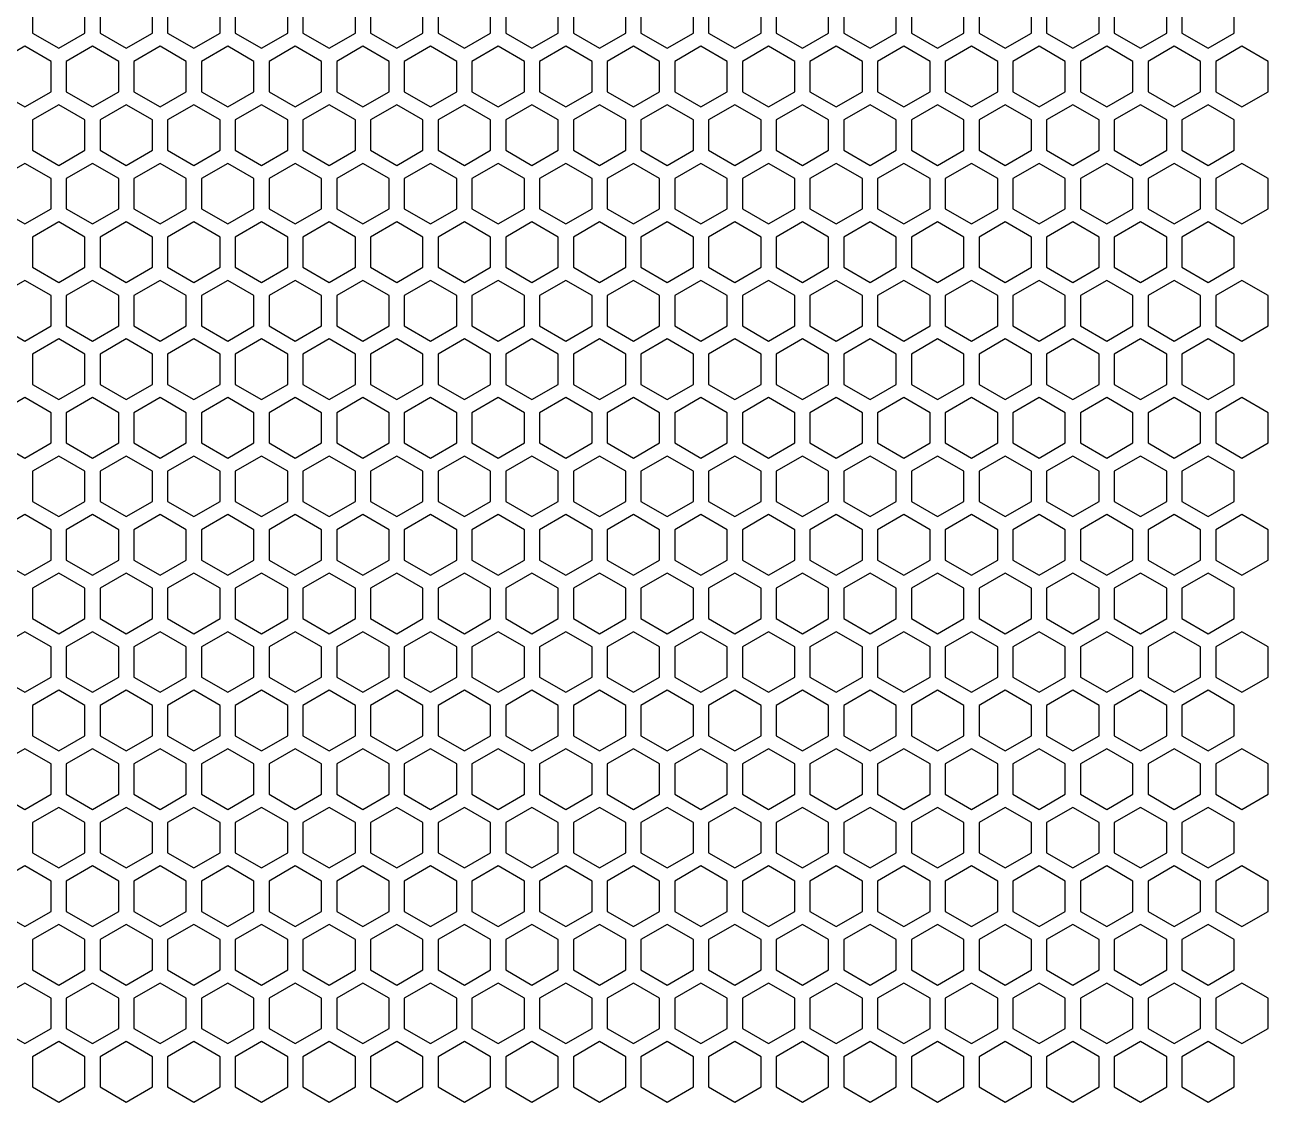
# Model space of a CAD drawing. Header units: millimetres. Extents: x -2 to 334, y -2 to 288.
# Drawn here: x 252.2 to 334.3, y -2 to 69.1 of the extents above; entities that cross this region are included whole.
import ezdxf

# ---------------------------------------------------------------- set-up
doc = ezdxf.new("R2010")
doc.units = ezdxf.units.MM
doc.layers.get('0').update_dxf_attribs({"linetype": 'CONTINUOUS'})

msp = doc.modelspace()

# ---------------------------------------------------------------- linework, layer by layer
for points in [[(256.185843, 70.588457), (254.453792, 71.588457), (252.721741, 70.588457), (252.721741, 68.588457), (254.453792, 67.588457), (256.185843, 68.588457)], [(260.649944, 70.588457), (258.917894, 71.588457), (257.185843, 70.588457), (257.185843, 68.588457), (258.917894, 67.588457), (260.649944, 68.588457)], [(265.114046, 70.588457), (263.381995, 71.588457), (261.649944, 70.588457), (261.649944, 68.588457), (263.381995, 67.588457), (265.114046, 68.588457)], [(269.578148, 70.588457), (267.846097, 71.588457), (266.114046, 70.588457), (266.114046, 68.588457), (267.846097, 67.588457), (269.578148, 68.588457)], [(274.042249, 70.588457), (272.310199, 71.588457), (270.578148, 70.588457), (270.578148, 68.588457), (272.310199, 67.588457), (274.042249, 68.588457)], [(278.506351, 70.588457), (276.7743, 71.588457), (275.042249, 70.588457), (275.042249, 68.588457), (276.7743, 67.588457), (278.506351, 68.588457)], [(282.970453, 70.588457), (281.238402, 71.588457), (279.506351, 70.588457), (279.506351, 68.588457), (281.238402, 67.588457), (282.970453, 68.588457)], [(287.434554, 70.588457), (285.702503, 71.588457), (283.970453, 70.588457), (283.970453, 68.588457), (285.702503, 67.588457), (287.434554, 68.588457)], [(291.898656, 70.588457), (290.166605, 71.588457), (288.434554, 70.588457), (288.434554, 68.588457), (290.166605, 67.588457), (291.898656, 68.588457)], [(296.362757, 70.588457), (294.630707, 71.588457), (292.898656, 70.588457), (292.898656, 68.588457), (294.630707, 67.588457), (296.362757, 68.588457)], [(300.826859, 70.588457), (299.094808, 71.588457), (297.362757, 70.588457), (297.362757, 68.588457), (299.094808, 67.588457), (300.826859, 68.588457)], [(305.290961, 70.588457), (303.55891, 71.588457), (301.826859, 70.588457), (301.826859, 68.588457), (303.55891, 67.588457), (305.290961, 68.588457)], [(309.755062, 70.588457), (308.023011, 71.588457), (306.290961, 70.588457), (306.290961, 68.588457), (308.023011, 67.588457), (309.755062, 68.588457)], [(314.219164, 70.588457), (312.487113, 71.588457), (310.755062, 70.588457), (310.755062, 68.588457), (312.487113, 67.588457), (314.219164, 68.588457)], [(318.683265, 70.588457), (316.951215, 71.588457), (315.219164, 70.588457), (315.219164, 68.588457), (316.951215, 67.588457), (318.683265, 68.588457)], [(323.147367, 70.588457), (321.415316, 71.588457), (319.683265, 70.588457), (319.683265, 68.588457), (321.415316, 67.588457), (323.147367, 68.588457)], [(327.611469, 70.588457), (325.879418, 71.588457), (324.147367, 70.588457), (324.147367, 68.588457), (325.879418, 67.588457), (327.611469, 68.588457)], [(332.07557, 70.588457), (330.34352, 71.588457), (328.611469, 70.588457), (328.611469, 68.588457), (330.34352, 67.588457), (332.07557, 68.588457)], [(253.953792, 66.722432), (252.221741, 67.722432), (250.48969, 66.722432), (250.48969, 64.722432), (252.221741, 63.722432), (253.953792, 64.722432)], [(258.417894, 66.722432), (256.685843, 67.722432), (254.953792, 66.722432), (254.953792, 64.722432), (256.685843, 63.722432), (258.417894, 64.722432)], [(262.881995, 66.722432), (261.149944, 67.722432), (259.417894, 66.722432), (259.417894, 64.722432), (261.149944, 63.722432), (262.881995, 64.722432)], [(267.346097, 66.722432), (265.614046, 67.722432), (263.881995, 66.722432), (263.881995, 64.722432), (265.614046, 63.722432), (267.346097, 64.722432)], [(271.810199, 66.722432), (270.078148, 67.722432), (268.346097, 66.722432), (268.346097, 64.722432), (270.078148, 63.722432), (271.810199, 64.722432)], [(276.2743, 66.722432), (274.542249, 67.722432), (272.810199, 66.722432), (272.810199, 64.722432), (274.542249, 63.722432), (276.2743, 64.722432)], [(280.738402, 66.722432), (279.006351, 67.722432), (277.2743, 66.722432), (277.2743, 64.722432), (279.006351, 63.722432), (280.738402, 64.722432)], [(285.202503, 66.722432), (283.470453, 67.722432), (281.738402, 66.722432), (281.738402, 64.722432), (283.470453, 63.722432), (285.202503, 64.722432)], [(289.666605, 66.722432), (287.934554, 67.722432), (286.202503, 66.722432), (286.202503, 64.722432), (287.934554, 63.722432), (289.666605, 64.722432)], [(294.130707, 66.722432), (292.398656, 67.722432), (290.666605, 66.722432), (290.666605, 64.722432), (292.398656, 63.722432), (294.130707, 64.722432)], [(298.594808, 66.722432), (296.862757, 67.722432), (295.130707, 66.722432), (295.130707, 64.722432), (296.862757, 63.722432), (298.594808, 64.722432)], [(303.05891, 66.722432), (301.326859, 67.722432), (299.594808, 66.722432), (299.594808, 64.722432), (301.326859, 63.722432), (303.05891, 64.722432)], [(307.523011, 66.722432), (305.790961, 67.722432), (304.05891, 66.722432), (304.05891, 64.722432), (305.790961, 63.722432), (307.523011, 64.722432)], [(311.987113, 66.722432), (310.255062, 67.722432), (308.523011, 66.722432), (308.523011, 64.722432), (310.255062, 63.722432), (311.987113, 64.722432)], [(316.451215, 66.722432), (314.719164, 67.722432), (312.987113, 66.722432), (312.987113, 64.722432), (314.719164, 63.722432), (316.451215, 64.722432)], [(320.915316, 66.722432), (319.183265, 67.722432), (317.451215, 66.722432), (317.451215, 64.722432), (319.183265, 63.722432), (320.915316, 64.722432)], [(325.379418, 66.722432), (323.647367, 67.722432), (321.915316, 66.722432), (321.915316, 64.722432), (323.647367, 63.722432), (325.379418, 64.722432)], [(329.84352, 66.722432), (328.111469, 67.722432), (326.379418, 66.722432), (326.379418, 64.722432), (328.111469, 63.722432), (329.84352, 64.722432)], [(334.307621, 66.722432), (332.57557, 67.722432), (330.84352, 66.722432), (330.84352, 64.722432), (332.57557, 63.722432), (334.307621, 64.722432)], [(256.185843, 62.856406), (254.453792, 63.856406), (252.721741, 62.856406), (252.721741, 60.856406), (254.453792, 59.856406), (256.185843, 60.856406)], [(260.649944, 62.856406), (258.917894, 63.856406), (257.185843, 62.856406), (257.185843, 60.856406), (258.917894, 59.856406), (260.649944, 60.856406)], [(265.114046, 62.856406), (263.381995, 63.856406), (261.649944, 62.856406), (261.649944, 60.856406), (263.381995, 59.856406), (265.114046, 60.856406)], [(269.578148, 62.856406), (267.846097, 63.856406), (266.114046, 62.856406), (266.114046, 60.856406), (267.846097, 59.856406), (269.578148, 60.856406)], [(274.042249, 62.856406), (272.310199, 63.856406), (270.578148, 62.856406), (270.578148, 60.856406), (272.310199, 59.856406), (274.042249, 60.856406)], [(278.506351, 62.856406), (276.7743, 63.856406), (275.042249, 62.856406), (275.042249, 60.856406), (276.7743, 59.856406), (278.506351, 60.856406)], [(282.970453, 62.856406), (281.238402, 63.856406), (279.506351, 62.856406), (279.506351, 60.856406), (281.238402, 59.856406), (282.970453, 60.856406)], [(287.434554, 62.856406), (285.702503, 63.856406), (283.970453, 62.856406), (283.970453, 60.856406), (285.702503, 59.856406), (287.434554, 60.856406)], [(291.898656, 62.856406), (290.166605, 63.856406), (288.434554, 62.856406), (288.434554, 60.856406), (290.166605, 59.856406), (291.898656, 60.856406)], [(296.362757, 62.856406), (294.630707, 63.856406), (292.898656, 62.856406), (292.898656, 60.856406), (294.630707, 59.856406), (296.362757, 60.856406)], [(300.826859, 62.856406), (299.094808, 63.856406), (297.362757, 62.856406), (297.362757, 60.856406), (299.094808, 59.856406), (300.826859, 60.856406)], [(305.290961, 62.856406), (303.55891, 63.856406), (301.826859, 62.856406), (301.826859, 60.856406), (303.55891, 59.856406), (305.290961, 60.856406)], [(309.755062, 62.856406), (308.023011, 63.856406), (306.290961, 62.856406), (306.290961, 60.856406), (308.023011, 59.856406), (309.755062, 60.856406)], [(314.219164, 62.856406), (312.487113, 63.856406), (310.755062, 62.856406), (310.755062, 60.856406), (312.487113, 59.856406), (314.219164, 60.856406)], [(318.683265, 62.856406), (316.951215, 63.856406), (315.219164, 62.856406), (315.219164, 60.856406), (316.951215, 59.856406), (318.683265, 60.856406)], [(323.147367, 62.856406), (321.415316, 63.856406), (319.683265, 62.856406), (319.683265, 60.856406), (321.415316, 59.856406), (323.147367, 60.856406)], [(327.611469, 62.856406), (325.879418, 63.856406), (324.147367, 62.856406), (324.147367, 60.856406), (325.879418, 59.856406), (327.611469, 60.856406)], [(332.07557, 62.856406), (330.34352, 63.856406), (328.611469, 62.856406), (328.611469, 60.856406), (330.34352, 59.856406), (332.07557, 60.856406)], [(253.953792, 58.990381), (252.221741, 59.990381), (250.48969, 58.990381), (250.48969, 56.990381), (252.221741, 55.990381), (253.953792, 56.990381)], [(258.417894, 58.990381), (256.685843, 59.990381), (254.953792, 58.990381), (254.953792, 56.990381), (256.685843, 55.990381), (258.417894, 56.990381)], [(262.881995, 58.990381), (261.149944, 59.990381), (259.417894, 58.990381), (259.417894, 56.990381), (261.149944, 55.990381), (262.881995, 56.990381)], [(267.346097, 58.990381), (265.614046, 59.990381), (263.881995, 58.990381), (263.881995, 56.990381), (265.614046, 55.990381), (267.346097, 56.990381)], [(271.810199, 58.990381), (270.078148, 59.990381), (268.346097, 58.990381), (268.346097, 56.990381), (270.078148, 55.990381), (271.810199, 56.990381)], [(276.2743, 58.990381), (274.542249, 59.990381), (272.810199, 58.990381), (272.810199, 56.990381), (274.542249, 55.990381), (276.2743, 56.990381)], [(280.738402, 58.990381), (279.006351, 59.990381), (277.2743, 58.990381), (277.2743, 56.990381), (279.006351, 55.990381), (280.738402, 56.990381)], [(285.202503, 58.990381), (283.470453, 59.990381), (281.738402, 58.990381), (281.738402, 56.990381), (283.470453, 55.990381), (285.202503, 56.990381)], [(289.666605, 58.990381), (287.934554, 59.990381), (286.202503, 58.990381), (286.202503, 56.990381), (287.934554, 55.990381), (289.666605, 56.990381)], [(294.130707, 58.990381), (292.398656, 59.990381), (290.666605, 58.990381), (290.666605, 56.990381), (292.398656, 55.990381), (294.130707, 56.990381)], [(298.594808, 58.990381), (296.862757, 59.990381), (295.130707, 58.990381), (295.130707, 56.990381), (296.862757, 55.990381), (298.594808, 56.990381)], [(303.05891, 58.990381), (301.326859, 59.990381), (299.594808, 58.990381), (299.594808, 56.990381), (301.326859, 55.990381), (303.05891, 56.990381)], [(307.523011, 58.990381), (305.790961, 59.990381), (304.05891, 58.990381), (304.05891, 56.990381), (305.790961, 55.990381), (307.523011, 56.990381)], [(311.987113, 58.990381), (310.255062, 59.990381), (308.523011, 58.990381), (308.523011, 56.990381), (310.255062, 55.990381), (311.987113, 56.990381)], [(316.451215, 58.990381), (314.719164, 59.990381), (312.987113, 58.990381), (312.987113, 56.990381), (314.719164, 55.990381), (316.451215, 56.990381)], [(320.915316, 58.990381), (319.183265, 59.990381), (317.451215, 58.990381), (317.451215, 56.990381), (319.183265, 55.990381), (320.915316, 56.990381)], [(325.379418, 58.990381), (323.647367, 59.990381), (321.915316, 58.990381), (321.915316, 56.990381), (323.647367, 55.990381), (325.379418, 56.990381)], [(329.84352, 58.990381), (328.111469, 59.990381), (326.379418, 58.990381), (326.379418, 56.990381), (328.111469, 55.990381), (329.84352, 56.990381)], [(334.307621, 58.990381), (332.57557, 59.990381), (330.84352, 58.990381), (330.84352, 56.990381), (332.57557, 55.990381), (334.307621, 56.990381)], [(256.185843, 55.124356), (254.453792, 56.124356), (252.721741, 55.124356), (252.721741, 53.124356), (254.453792, 52.124356), (256.185843, 53.124356)], [(260.649944, 55.124356), (258.917894, 56.124356), (257.185843, 55.124356), (257.185843, 53.124356), (258.917894, 52.124356), (260.649944, 53.124356)], [(265.114046, 55.124356), (263.381995, 56.124356), (261.649944, 55.124356), (261.649944, 53.124356), (263.381995, 52.124356), (265.114046, 53.124356)], [(269.578148, 55.124356), (267.846097, 56.124356), (266.114046, 55.124356), (266.114046, 53.124356), (267.846097, 52.124356), (269.578148, 53.124356)], [(274.042249, 55.124356), (272.310199, 56.124356), (270.578148, 55.124356), (270.578148, 53.124356), (272.310199, 52.124356), (274.042249, 53.124356)], [(278.506351, 55.124356), (276.7743, 56.124356), (275.042249, 55.124356), (275.042249, 53.124356), (276.7743, 52.124356), (278.506351, 53.124356)], [(282.970453, 55.124356), (281.238402, 56.124356), (279.506351, 55.124356), (279.506351, 53.124356), (281.238402, 52.124356), (282.970453, 53.124356)], [(287.434554, 55.124356), (285.702503, 56.124356), (283.970453, 55.124356), (283.970453, 53.124356), (285.702503, 52.124356), (287.434554, 53.124356)], [(291.898656, 55.124356), (290.166605, 56.124356), (288.434554, 55.124356), (288.434554, 53.124356), (290.166605, 52.124356), (291.898656, 53.124356)], [(296.362757, 55.124356), (294.630707, 56.124356), (292.898656, 55.124356), (292.898656, 53.124356), (294.630707, 52.124356), (296.362757, 53.124356)], [(300.826859, 55.124356), (299.094808, 56.124356), (297.362757, 55.124356), (297.362757, 53.124356), (299.094808, 52.124356), (300.826859, 53.124356)], [(305.290961, 55.124356), (303.55891, 56.124356), (301.826859, 55.124356), (301.826859, 53.124356), (303.55891, 52.124356), (305.290961, 53.124356)], [(309.755062, 55.124356), (308.023011, 56.124356), (306.290961, 55.124356), (306.290961, 53.124356), (308.023011, 52.124356), (309.755062, 53.124356)], [(314.219164, 55.124356), (312.487113, 56.124356), (310.755062, 55.124356), (310.755062, 53.124356), (312.487113, 52.124356), (314.219164, 53.124356)], [(318.683265, 55.124356), (316.951215, 56.124356), (315.219164, 55.124356), (315.219164, 53.124356), (316.951215, 52.124356), (318.683265, 53.124356)], [(323.147367, 55.124356), (321.415316, 56.124356), (319.683265, 55.124356), (319.683265, 53.124356), (321.415316, 52.124356), (323.147367, 53.124356)], [(327.611469, 55.124356), (325.879418, 56.124356), (324.147367, 55.124356), (324.147367, 53.124356), (325.879418, 52.124356), (327.611469, 53.124356)], [(332.07557, 55.124356), (330.34352, 56.124356), (328.611469, 55.124356), (328.611469, 53.124356), (330.34352, 52.124356), (332.07557, 53.124356)], [(253.953792, 51.25833), (252.221741, 52.25833), (250.48969, 51.25833), (250.48969, 49.25833), (252.221741, 48.25833), (253.953792, 49.25833)], [(258.417894, 51.25833), (256.685843, 52.25833), (254.953792, 51.25833), (254.953792, 49.25833), (256.685843, 48.25833), (258.417894, 49.25833)], [(262.881995, 51.25833), (261.149944, 52.25833), (259.417894, 51.25833), (259.417894, 49.25833), (261.149944, 48.25833), (262.881995, 49.25833)], [(267.346097, 51.25833), (265.614046, 52.25833), (263.881995, 51.25833), (263.881995, 49.25833), (265.614046, 48.25833), (267.346097, 49.25833)], [(271.810199, 51.25833), (270.078148, 52.25833), (268.346097, 51.25833), (268.346097, 49.25833), (270.078148, 48.25833), (271.810199, 49.25833)], [(276.2743, 51.25833), (274.542249, 52.25833), (272.810199, 51.25833), (272.810199, 49.25833), (274.542249, 48.25833), (276.2743, 49.25833)], [(280.738402, 51.25833), (279.006351, 52.25833), (277.2743, 51.25833), (277.2743, 49.25833), (279.006351, 48.25833), (280.738402, 49.25833)], [(285.202503, 51.25833), (283.470453, 52.25833), (281.738402, 51.25833), (281.738402, 49.25833), (283.470453, 48.25833), (285.202503, 49.25833)], [(289.666605, 51.25833), (287.934554, 52.25833), (286.202503, 51.25833), (286.202503, 49.25833), (287.934554, 48.25833), (289.666605, 49.25833)], [(294.130707, 51.25833), (292.398656, 52.25833), (290.666605, 51.25833), (290.666605, 49.25833), (292.398656, 48.25833), (294.130707, 49.25833)], [(298.594808, 51.25833), (296.862757, 52.25833), (295.130707, 51.25833), (295.130707, 49.25833), (296.862757, 48.25833), (298.594808, 49.25833)], [(303.05891, 51.25833), (301.326859, 52.25833), (299.594808, 51.25833), (299.594808, 49.25833), (301.326859, 48.25833), (303.05891, 49.25833)], [(307.523011, 51.25833), (305.790961, 52.25833), (304.05891, 51.25833), (304.05891, 49.25833), (305.790961, 48.25833), (307.523011, 49.25833)], [(311.987113, 51.25833), (310.255062, 52.25833), (308.523011, 51.25833), (308.523011, 49.25833), (310.255062, 48.25833), (311.987113, 49.25833)], [(316.451215, 51.25833), (314.719164, 52.25833), (312.987113, 51.25833), (312.987113, 49.25833), (314.719164, 48.25833), (316.451215, 49.25833)], [(320.915316, 51.25833), (319.183265, 52.25833), (317.451215, 51.25833), (317.451215, 49.25833), (319.183265, 48.25833), (320.915316, 49.25833)], [(325.379418, 51.25833), (323.647367, 52.25833), (321.915316, 51.25833), (321.915316, 49.25833), (323.647367, 48.25833), (325.379418, 49.25833)], [(329.84352, 51.25833), (328.111469, 52.25833), (326.379418, 51.25833), (326.379418, 49.25833), (328.111469, 48.25833), (329.84352, 49.25833)], [(334.307621, 51.25833), (332.57557, 52.25833), (330.84352, 51.25833), (330.84352, 49.25833), (332.57557, 48.25833), (334.307621, 49.25833)], [(256.185843, 47.392305), (254.453792, 48.392305), (252.721741, 47.392305), (252.721741, 45.392305), (254.453792, 44.392305), (256.185843, 45.392305)], [(260.649944, 47.392305), (258.917894, 48.392305), (257.185843, 47.392305), (257.185843, 45.392305), (258.917894, 44.392305), (260.649944, 45.392305)], [(265.114046, 47.392305), (263.381995, 48.392305), (261.649944, 47.392305), (261.649944, 45.392305), (263.381995, 44.392305), (265.114046, 45.392305)], [(269.578148, 47.392305), (267.846097, 48.392305), (266.114046, 47.392305), (266.114046, 45.392305), (267.846097, 44.392305), (269.578148, 45.392305)], [(274.042249, 47.392305), (272.310199, 48.392305), (270.578148, 47.392305), (270.578148, 45.392305), (272.310199, 44.392305), (274.042249, 45.392305)], [(278.506351, 47.392305), (276.7743, 48.392305), (275.042249, 47.392305), (275.042249, 45.392305), (276.7743, 44.392305), (278.506351, 45.392305)], [(282.970453, 47.392305), (281.238402, 48.392305), (279.506351, 47.392305), (279.506351, 45.392305), (281.238402, 44.392305), (282.970453, 45.392305)], [(287.434554, 47.392305), (285.702503, 48.392305), (283.970453, 47.392305), (283.970453, 45.392305), (285.702503, 44.392305), (287.434554, 45.392305)], [(291.898656, 47.392305), (290.166605, 48.392305), (288.434554, 47.392305), (288.434554, 45.392305), (290.166605, 44.392305), (291.898656, 45.392305)], [(296.362757, 47.392305), (294.630707, 48.392305), (292.898656, 47.392305), (292.898656, 45.392305), (294.630707, 44.392305), (296.362757, 45.392305)], [(300.826859, 47.392305), (299.094808, 48.392305), (297.362757, 47.392305), (297.362757, 45.392305), (299.094808, 44.392305), (300.826859, 45.392305)], [(305.290961, 47.392305), (303.55891, 48.392305), (301.826859, 47.392305), (301.826859, 45.392305), (303.55891, 44.392305), (305.290961, 45.392305)], [(309.755062, 47.392305), (308.023011, 48.392305), (306.290961, 47.392305), (306.290961, 45.392305), (308.023011, 44.392305), (309.755062, 45.392305)], [(314.219164, 47.392305), (312.487113, 48.392305), (310.755062, 47.392305), (310.755062, 45.392305), (312.487113, 44.392305), (314.219164, 45.392305)], [(318.683265, 47.392305), (316.951215, 48.392305), (315.219164, 47.392305), (315.219164, 45.392305), (316.951215, 44.392305), (318.683265, 45.392305)], [(323.147367, 47.392305), (321.415316, 48.392305), (319.683265, 47.392305), (319.683265, 45.392305), (321.415316, 44.392305), (323.147367, 45.392305)], [(327.611469, 47.392305), (325.879418, 48.392305), (324.147367, 47.392305), (324.147367, 45.392305), (325.879418, 44.392305), (327.611469, 45.392305)], [(332.07557, 47.392305), (330.34352, 48.392305), (328.611469, 47.392305), (328.611469, 45.392305), (330.34352, 44.392305), (332.07557, 45.392305)], [(253.953792, 43.526279), (252.221741, 44.526279), (250.48969, 43.526279), (250.48969, 41.526279), (252.221741, 40.526279), (253.953792, 41.526279)], [(258.417894, 43.526279), (256.685843, 44.526279), (254.953792, 43.526279), (254.953792, 41.526279), (256.685843, 40.526279), (258.417894, 41.526279)], [(262.881995, 43.526279), (261.149944, 44.526279), (259.417894, 43.526279), (259.417894, 41.526279), (261.149944, 40.526279), (262.881995, 41.526279)], [(267.346097, 43.526279), (265.614046, 44.526279), (263.881995, 43.526279), (263.881995, 41.526279), (265.614046, 40.526279), (267.346097, 41.526279)], [(271.810199, 43.526279), (270.078148, 44.526279), (268.346097, 43.526279), (268.346097, 41.526279), (270.078148, 40.526279), (271.810199, 41.526279)], [(276.2743, 43.526279), (274.542249, 44.526279), (272.810199, 43.526279), (272.810199, 41.526279), (274.542249, 40.526279), (276.2743, 41.526279)], [(280.738402, 43.526279), (279.006351, 44.526279), (277.2743, 43.526279), (277.2743, 41.526279), (279.006351, 40.526279), (280.738402, 41.526279)], [(285.202503, 43.526279), (283.470453, 44.526279), (281.738402, 43.526279), (281.738402, 41.526279), (283.470453, 40.526279), (285.202503, 41.526279)], [(289.666605, 43.526279), (287.934554, 44.526279), (286.202503, 43.526279), (286.202503, 41.526279), (287.934554, 40.526279), (289.666605, 41.526279)], [(294.130707, 43.526279), (292.398656, 44.526279), (290.666605, 43.526279), (290.666605, 41.526279), (292.398656, 40.526279), (294.130707, 41.526279)], [(298.594808, 43.526279), (296.862757, 44.526279), (295.130707, 43.526279), (295.130707, 41.526279), (296.862757, 40.526279), (298.594808, 41.526279)], [(303.05891, 43.526279), (301.326859, 44.526279), (299.594808, 43.526279), (299.594808, 41.526279), (301.326859, 40.526279), (303.05891, 41.526279)], [(307.523011, 43.526279), (305.790961, 44.526279), (304.05891, 43.526279), (304.05891, 41.526279), (305.790961, 40.526279), (307.523011, 41.526279)], [(311.987113, 43.526279), (310.255062, 44.526279), (308.523011, 43.526279), (308.523011, 41.526279), (310.255062, 40.526279), (311.987113, 41.526279)], [(316.451215, 43.526279), (314.719164, 44.526279), (312.987113, 43.526279), (312.987113, 41.526279), (314.719164, 40.526279), (316.451215, 41.526279)], [(320.915316, 43.526279), (319.183265, 44.526279), (317.451215, 43.526279), (317.451215, 41.526279), (319.183265, 40.526279), (320.915316, 41.526279)], [(325.379418, 43.526279), (323.647367, 44.526279), (321.915316, 43.526279), (321.915316, 41.526279), (323.647367, 40.526279), (325.379418, 41.526279)], [(329.84352, 43.526279), (328.111469, 44.526279), (326.379418, 43.526279), (326.379418, 41.526279), (328.111469, 40.526279), (329.84352, 41.526279)], [(334.307621, 43.526279), (332.57557, 44.526279), (330.84352, 43.526279), (330.84352, 41.526279), (332.57557, 40.526279), (334.307621, 41.526279)], [(256.185843, 39.660254), (254.453792, 40.660254), (252.721741, 39.660254), (252.721741, 37.660254), (254.453792, 36.660254), (256.185843, 37.660254)], [(260.649944, 39.660254), (258.917894, 40.660254), (257.185843, 39.660254), (257.185843, 37.660254), (258.917894, 36.660254), (260.649944, 37.660254)], [(265.114046, 39.660254), (263.381995, 40.660254), (261.649944, 39.660254), (261.649944, 37.660254), (263.381995, 36.660254), (265.114046, 37.660254)], [(269.578148, 39.660254), (267.846097, 40.660254), (266.114046, 39.660254), (266.114046, 37.660254), (267.846097, 36.660254), (269.578148, 37.660254)], [(274.042249, 39.660254), (272.310199, 40.660254), (270.578148, 39.660254), (270.578148, 37.660254), (272.310199, 36.660254), (274.042249, 37.660254)], [(278.506351, 39.660254), (276.7743, 40.660254), (275.042249, 39.660254), (275.042249, 37.660254), (276.7743, 36.660254), (278.506351, 37.660254)], [(282.970453, 39.660254), (281.238402, 40.660254), (279.506351, 39.660254), (279.506351, 37.660254), (281.238402, 36.660254), (282.970453, 37.660254)], [(287.434554, 39.660254), (285.702503, 40.660254), (283.970453, 39.660254), (283.970453, 37.660254), (285.702503, 36.660254), (287.434554, 37.660254)], [(291.898656, 39.660254), (290.166605, 40.660254), (288.434554, 39.660254), (288.434554, 37.660254), (290.166605, 36.660254), (291.898656, 37.660254)], [(296.362757, 39.660254), (294.630707, 40.660254), (292.898656, 39.660254), (292.898656, 37.660254), (294.630707, 36.660254), (296.362757, 37.660254)], [(300.826859, 39.660254), (299.094808, 40.660254), (297.362757, 39.660254), (297.362757, 37.660254), (299.094808, 36.660254), (300.826859, 37.660254)], [(305.290961, 39.660254), (303.55891, 40.660254), (301.826859, 39.660254), (301.826859, 37.660254), (303.55891, 36.660254), (305.290961, 37.660254)], [(309.755062, 39.660254), (308.023011, 40.660254), (306.290961, 39.660254), (306.290961, 37.660254), (308.023011, 36.660254), (309.755062, 37.660254)], [(314.219164, 39.660254), (312.487113, 40.660254), (310.755062, 39.660254), (310.755062, 37.660254), (312.487113, 36.660254), (314.219164, 37.660254)], [(318.683265, 39.660254), (316.951215, 40.660254), (315.219164, 39.660254), (315.219164, 37.660254), (316.951215, 36.660254), (318.683265, 37.660254)], [(323.147367, 39.660254), (321.415316, 40.660254), (319.683265, 39.660254), (319.683265, 37.660254), (321.415316, 36.660254), (323.147367, 37.660254)], [(327.611469, 39.660254), (325.879418, 40.660254), (324.147367, 39.660254), (324.147367, 37.660254), (325.879418, 36.660254), (327.611469, 37.660254)], [(332.07557, 39.660254), (330.34352, 40.660254), (328.611469, 39.660254), (328.611469, 37.660254), (330.34352, 36.660254), (332.07557, 37.660254)], [(253.953792, 35.794229), (252.221741, 36.794229), (250.48969, 35.794229), (250.48969, 33.794229), (252.221741, 32.794229), (253.953792, 33.794229)], [(258.417894, 35.794229), (256.685843, 36.794229), (254.953792, 35.794229), (254.953792, 33.794229), (256.685843, 32.794229), (258.417894, 33.794229)], [(262.881995, 35.794229), (261.149944, 36.794229), (259.417894, 35.794229), (259.417894, 33.794229), (261.149944, 32.794229), (262.881995, 33.794229)], [(267.346097, 35.794229), (265.614046, 36.794229), (263.881995, 35.794229), (263.881995, 33.794229), (265.614046, 32.794229), (267.346097, 33.794229)], [(271.810199, 35.794229), (270.078148, 36.794229), (268.346097, 35.794229), (268.346097, 33.794229), (270.078148, 32.794229), (271.810199, 33.794229)], [(276.2743, 35.794229), (274.542249, 36.794229), (272.810199, 35.794229), (272.810199, 33.794229), (274.542249, 32.794229), (276.2743, 33.794229)], [(280.738402, 35.794229), (279.006351, 36.794229), (277.2743, 35.794229), (277.2743, 33.794229), (279.006351, 32.794229), (280.738402, 33.794229)], [(285.202503, 35.794229), (283.470453, 36.794229), (281.738402, 35.794229), (281.738402, 33.794229), (283.470453, 32.794229), (285.202503, 33.794229)], [(289.666605, 35.794229), (287.934554, 36.794229), (286.202503, 35.794229), (286.202503, 33.794229), (287.934554, 32.794229), (289.666605, 33.794229)], [(294.130707, 35.794229), (292.398656, 36.794229), (290.666605, 35.794229), (290.666605, 33.794229), (292.398656, 32.794229), (294.130707, 33.794229)], [(298.594808, 35.794229), (296.862757, 36.794229), (295.130707, 35.794229), (295.130707, 33.794229), (296.862757, 32.794229), (298.594808, 33.794229)], [(303.05891, 35.794229), (301.326859, 36.794229), (299.594808, 35.794229), (299.594808, 33.794229), (301.326859, 32.794229), (303.05891, 33.794229)], [(307.523011, 35.794229), (305.790961, 36.794229), (304.05891, 35.794229), (304.05891, 33.794229), (305.790961, 32.794229), (307.523011, 33.794229)], [(311.987113, 35.794229), (310.255062, 36.794229), (308.523011, 35.794229), (308.523011, 33.794229), (310.255062, 32.794229), (311.987113, 33.794229)], [(316.451215, 35.794229), (314.719164, 36.794229), (312.987113, 35.794229), (312.987113, 33.794229), (314.719164, 32.794229), (316.451215, 33.794229)], [(320.915316, 35.794229), (319.183265, 36.794229), (317.451215, 35.794229), (317.451215, 33.794229), (319.183265, 32.794229), (320.915316, 33.794229)], [(325.379418, 35.794229), (323.647367, 36.794229), (321.915316, 35.794229), (321.915316, 33.794229), (323.647367, 32.794229), (325.379418, 33.794229)], [(329.84352, 35.794229), (328.111469, 36.794229), (326.379418, 35.794229), (326.379418, 33.794229), (328.111469, 32.794229), (329.84352, 33.794229)], [(334.307621, 35.794229), (332.57557, 36.794229), (330.84352, 35.794229), (330.84352, 33.794229), (332.57557, 32.794229), (334.307621, 33.794229)], [(256.185843, 31.928203), (254.453792, 32.928203), (252.721741, 31.928203), (252.721741, 29.928203), (254.453792, 28.928203), (256.185843, 29.928203)], [(260.649944, 31.928203), (258.917894, 32.928203), (257.185843, 31.928203), (257.185843, 29.928203), (258.917894, 28.928203), (260.649944, 29.928203)], [(265.114046, 31.928203), (263.381995, 32.928203), (261.649944, 31.928203), (261.649944, 29.928203), (263.381995, 28.928203), (265.114046, 29.928203)], [(269.578148, 31.928203), (267.846097, 32.928203), (266.114046, 31.928203), (266.114046, 29.928203), (267.846097, 28.928203), (269.578148, 29.928203)], [(274.042249, 31.928203), (272.310199, 32.928203), (270.578148, 31.928203), (270.578148, 29.928203), (272.310199, 28.928203), (274.042249, 29.928203)], [(278.506351, 31.928203), (276.7743, 32.928203), (275.042249, 31.928203), (275.042249, 29.928203), (276.7743, 28.928203), (278.506351, 29.928203)], [(282.970453, 31.928203), (281.238402, 32.928203), (279.506351, 31.928203), (279.506351, 29.928203), (281.238402, 28.928203), (282.970453, 29.928203)], [(287.434554, 31.928203), (285.702503, 32.928203), (283.970453, 31.928203), (283.970453, 29.928203), (285.702503, 28.928203), (287.434554, 29.928203)], [(291.898656, 31.928203), (290.166605, 32.928203), (288.434554, 31.928203), (288.434554, 29.928203), (290.166605, 28.928203), (291.898656, 29.928203)], [(296.362757, 31.928203), (294.630707, 32.928203), (292.898656, 31.928203), (292.898656, 29.928203), (294.630707, 28.928203), (296.362757, 29.928203)], [(300.826859, 31.928203), (299.094808, 32.928203), (297.362757, 31.928203), (297.362757, 29.928203), (299.094808, 28.928203), (300.826859, 29.928203)], [(305.290961, 31.928203), (303.55891, 32.928203), (301.826859, 31.928203), (301.826859, 29.928203), (303.55891, 28.928203), (305.290961, 29.928203)], [(309.755062, 31.928203), (308.023011, 32.928203), (306.290961, 31.928203), (306.290961, 29.928203), (308.023011, 28.928203), (309.755062, 29.928203)], [(314.219164, 31.928203), (312.487113, 32.928203), (310.755062, 31.928203), (310.755062, 29.928203), (312.487113, 28.928203), (314.219164, 29.928203)], [(318.683265, 31.928203), (316.951215, 32.928203), (315.219164, 31.928203), (315.219164, 29.928203), (316.951215, 28.928203), (318.683265, 29.928203)], [(323.147367, 31.928203), (321.415316, 32.928203), (319.683265, 31.928203), (319.683265, 29.928203), (321.415316, 28.928203), (323.147367, 29.928203)], [(327.611469, 31.928203), (325.879418, 32.928203), (324.147367, 31.928203), (324.147367, 29.928203), (325.879418, 28.928203), (327.611469, 29.928203)], [(332.07557, 31.928203), (330.34352, 32.928203), (328.611469, 31.928203), (328.611469, 29.928203), (330.34352, 28.928203), (332.07557, 29.928203)], [(253.953792, 28.062178), (252.221741, 29.062178), (250.48969, 28.062178), (250.48969, 26.062178), (252.221741, 25.062178), (253.953792, 26.062178)], [(258.417894, 28.062178), (256.685843, 29.062178), (254.953792, 28.062178), (254.953792, 26.062178), (256.685843, 25.062178), (258.417894, 26.062178)], [(262.881995, 28.062178), (261.149944, 29.062178), (259.417894, 28.062178), (259.417894, 26.062178), (261.149944, 25.062178), (262.881995, 26.062178)], [(267.346097, 28.062178), (265.614046, 29.062178), (263.881995, 28.062178), (263.881995, 26.062178), (265.614046, 25.062178), (267.346097, 26.062178)], [(271.810199, 28.062178), (270.078148, 29.062178), (268.346097, 28.062178), (268.346097, 26.062178), (270.078148, 25.062178), (271.810199, 26.062178)], [(276.2743, 28.062178), (274.542249, 29.062178), (272.810199, 28.062178), (272.810199, 26.062178), (274.542249, 25.062178), (276.2743, 26.062178)], [(280.738402, 28.062178), (279.006351, 29.062178), (277.2743, 28.062178), (277.2743, 26.062178), (279.006351, 25.062178), (280.738402, 26.062178)], [(285.202503, 28.062178), (283.470453, 29.062178), (281.738402, 28.062178), (281.738402, 26.062178), (283.470453, 25.062178), (285.202503, 26.062178)], [(289.666605, 28.062178), (287.934554, 29.062178), (286.202503, 28.062178), (286.202503, 26.062178), (287.934554, 25.062178), (289.666605, 26.062178)], [(294.130707, 28.062178), (292.398656, 29.062178), (290.666605, 28.062178), (290.666605, 26.062178), (292.398656, 25.062178), (294.130707, 26.062178)], [(298.594808, 28.062178), (296.862757, 29.062178), (295.130707, 28.062178), (295.130707, 26.062178), (296.862757, 25.062178), (298.594808, 26.062178)], [(303.05891, 28.062178), (301.326859, 29.062178), (299.594808, 28.062178), (299.594808, 26.062178), (301.326859, 25.062178), (303.05891, 26.062178)], [(307.523011, 28.062178), (305.790961, 29.062178), (304.05891, 28.062178), (304.05891, 26.062178), (305.790961, 25.062178), (307.523011, 26.062178)], [(311.987113, 28.062178), (310.255062, 29.062178), (308.523011, 28.062178), (308.523011, 26.062178), (310.255062, 25.062178), (311.987113, 26.062178)], [(316.451215, 28.062178), (314.719164, 29.062178), (312.987113, 28.062178), (312.987113, 26.062178), (314.719164, 25.062178), (316.451215, 26.062178)], [(320.915316, 28.062178), (319.183265, 29.062178), (317.451215, 28.062178), (317.451215, 26.062178), (319.183265, 25.062178), (320.915316, 26.062178)], [(325.379418, 28.062178), (323.647367, 29.062178), (321.915316, 28.062178), (321.915316, 26.062178), (323.647367, 25.062178), (325.379418, 26.062178)], [(329.84352, 28.062178), (328.111469, 29.062178), (326.379418, 28.062178), (326.379418, 26.062178), (328.111469, 25.062178), (329.84352, 26.062178)], [(334.307621, 28.062178), (332.57557, 29.062178), (330.84352, 28.062178), (330.84352, 26.062178), (332.57557, 25.062178), (334.307621, 26.062178)], [(256.185843, 24.196152), (254.453792, 25.196152), (252.721741, 24.196152), (252.721741, 22.196152), (254.453792, 21.196152), (256.185843, 22.196152)], [(260.649944, 24.196152), (258.917894, 25.196152), (257.185843, 24.196152), (257.185843, 22.196152), (258.917894, 21.196152), (260.649944, 22.196152)], [(265.114046, 24.196152), (263.381995, 25.196152), (261.649944, 24.196152), (261.649944, 22.196152), (263.381995, 21.196152), (265.114046, 22.196152)], [(269.578148, 24.196152), (267.846097, 25.196152), (266.114046, 24.196152), (266.114046, 22.196152), (267.846097, 21.196152), (269.578148, 22.196152)], [(274.042249, 24.196152), (272.310199, 25.196152), (270.578148, 24.196152), (270.578148, 22.196152), (272.310199, 21.196152), (274.042249, 22.196152)], [(278.506351, 24.196152), (276.7743, 25.196152), (275.042249, 24.196152), (275.042249, 22.196152), (276.7743, 21.196152), (278.506351, 22.196152)], [(282.970453, 24.196152), (281.238402, 25.196152), (279.506351, 24.196152), (279.506351, 22.196152), (281.238402, 21.196152), (282.970453, 22.196152)], [(287.434554, 24.196152), (285.702503, 25.196152), (283.970453, 24.196152), (283.970453, 22.196152), (285.702503, 21.196152), (287.434554, 22.196152)], [(291.898656, 24.196152), (290.166605, 25.196152), (288.434554, 24.196152), (288.434554, 22.196152), (290.166605, 21.196152), (291.898656, 22.196152)], [(296.362757, 24.196152), (294.630707, 25.196152), (292.898656, 24.196152), (292.898656, 22.196152), (294.630707, 21.196152), (296.362757, 22.196152)], [(300.826859, 24.196152), (299.094808, 25.196152), (297.362757, 24.196152), (297.362757, 22.196152), (299.094808, 21.196152), (300.826859, 22.196152)], [(305.290961, 24.196152), (303.55891, 25.196152), (301.826859, 24.196152), (301.826859, 22.196152), (303.55891, 21.196152), (305.290961, 22.196152)], [(309.755062, 24.196152), (308.023011, 25.196152), (306.290961, 24.196152), (306.290961, 22.196152), (308.023011, 21.196152), (309.755062, 22.196152)], [(314.219164, 24.196152), (312.487113, 25.196152), (310.755062, 24.196152), (310.755062, 22.196152), (312.487113, 21.196152), (314.219164, 22.196152)], [(318.683265, 24.196152), (316.951215, 25.196152), (315.219164, 24.196152), (315.219164, 22.196152), (316.951215, 21.196152), (318.683265, 22.196152)], [(323.147367, 24.196152), (321.415316, 25.196152), (319.683265, 24.196152), (319.683265, 22.196152), (321.415316, 21.196152), (323.147367, 22.196152)], [(327.611469, 24.196152), (325.879418, 25.196152), (324.147367, 24.196152), (324.147367, 22.196152), (325.879418, 21.196152), (327.611469, 22.196152)], [(332.07557, 24.196152), (330.34352, 25.196152), (328.611469, 24.196152), (328.611469, 22.196152), (330.34352, 21.196152), (332.07557, 22.196152)], [(253.953792, 20.330127), (252.221741, 21.330127), (250.48969, 20.330127), (250.48969, 18.330127), (252.221741, 17.330127), (253.953792, 18.330127)], [(258.417894, 20.330127), (256.685843, 21.330127), (254.953792, 20.330127), (254.953792, 18.330127), (256.685843, 17.330127), (258.417894, 18.330127)], [(262.881995, 20.330127), (261.149944, 21.330127), (259.417894, 20.330127), (259.417894, 18.330127), (261.149944, 17.330127), (262.881995, 18.330127)], [(267.346097, 20.330127), (265.614046, 21.330127), (263.881995, 20.330127), (263.881995, 18.330127), (265.614046, 17.330127), (267.346097, 18.330127)], [(271.810199, 20.330127), (270.078148, 21.330127), (268.346097, 20.330127), (268.346097, 18.330127), (270.078148, 17.330127), (271.810199, 18.330127)], [(276.2743, 20.330127), (274.542249, 21.330127), (272.810199, 20.330127), (272.810199, 18.330127), (274.542249, 17.330127), (276.2743, 18.330127)], [(280.738402, 20.330127), (279.006351, 21.330127), (277.2743, 20.330127), (277.2743, 18.330127), (279.006351, 17.330127), (280.738402, 18.330127)], [(285.202503, 20.330127), (283.470453, 21.330127), (281.738402, 20.330127), (281.738402, 18.330127), (283.470453, 17.330127), (285.202503, 18.330127)], [(289.666605, 20.330127), (287.934554, 21.330127), (286.202503, 20.330127), (286.202503, 18.330127), (287.934554, 17.330127), (289.666605, 18.330127)], [(294.130707, 20.330127), (292.398656, 21.330127), (290.666605, 20.330127), (290.666605, 18.330127), (292.398656, 17.330127), (294.130707, 18.330127)], [(298.594808, 20.330127), (296.862757, 21.330127), (295.130707, 20.330127), (295.130707, 18.330127), (296.862757, 17.330127), (298.594808, 18.330127)], [(303.05891, 20.330127), (301.326859, 21.330127), (299.594808, 20.330127), (299.594808, 18.330127), (301.326859, 17.330127), (303.05891, 18.330127)], [(307.523011, 20.330127), (305.790961, 21.330127), (304.05891, 20.330127), (304.05891, 18.330127), (305.790961, 17.330127), (307.523011, 18.330127)], [(311.987113, 20.330127), (310.255062, 21.330127), (308.523011, 20.330127), (308.523011, 18.330127), (310.255062, 17.330127), (311.987113, 18.330127)], [(316.451215, 20.330127), (314.719164, 21.330127), (312.987113, 20.330127), (312.987113, 18.330127), (314.719164, 17.330127), (316.451215, 18.330127)], [(320.915316, 20.330127), (319.183265, 21.330127), (317.451215, 20.330127), (317.451215, 18.330127), (319.183265, 17.330127), (320.915316, 18.330127)], [(325.379418, 20.330127), (323.647367, 21.330127), (321.915316, 20.330127), (321.915316, 18.330127), (323.647367, 17.330127), (325.379418, 18.330127)], [(329.84352, 20.330127), (328.111469, 21.330127), (326.379418, 20.330127), (326.379418, 18.330127), (328.111469, 17.330127), (329.84352, 18.330127)], [(334.307621, 20.330127), (332.57557, 21.330127), (330.84352, 20.330127), (330.84352, 18.330127), (332.57557, 17.330127), (334.307621, 18.330127)], [(256.185843, 16.464102), (254.453792, 17.464102), (252.721741, 16.464102), (252.721741, 14.464102), (254.453792, 13.464102), (256.185843, 14.464102)], [(260.649944, 16.464102), (258.917894, 17.464102), (257.185843, 16.464102), (257.185843, 14.464102), (258.917894, 13.464102), (260.649944, 14.464102)], [(265.114046, 16.464102), (263.381995, 17.464102), (261.649944, 16.464102), (261.649944, 14.464102), (263.381995, 13.464102), (265.114046, 14.464102)], [(269.578148, 16.464102), (267.846097, 17.464102), (266.114046, 16.464102), (266.114046, 14.464102), (267.846097, 13.464102), (269.578148, 14.464102)], [(274.042249, 16.464102), (272.310199, 17.464102), (270.578148, 16.464102), (270.578148, 14.464102), (272.310199, 13.464102), (274.042249, 14.464102)], [(278.506351, 16.464102), (276.7743, 17.464102), (275.042249, 16.464102), (275.042249, 14.464102), (276.7743, 13.464102), (278.506351, 14.464102)], [(282.970453, 16.464102), (281.238402, 17.464102), (279.506351, 16.464102), (279.506351, 14.464102), (281.238402, 13.464102), (282.970453, 14.464102)], [(287.434554, 16.464102), (285.702503, 17.464102), (283.970453, 16.464102), (283.970453, 14.464102), (285.702503, 13.464102), (287.434554, 14.464102)], [(291.898656, 16.464102), (290.166605, 17.464102), (288.434554, 16.464102), (288.434554, 14.464102), (290.166605, 13.464102), (291.898656, 14.464102)], [(296.362757, 16.464102), (294.630707, 17.464102), (292.898656, 16.464102), (292.898656, 14.464102), (294.630707, 13.464102), (296.362757, 14.464102)], [(300.826859, 16.464102), (299.094808, 17.464102), (297.362757, 16.464102), (297.362757, 14.464102), (299.094808, 13.464102), (300.826859, 14.464102)], [(305.290961, 16.464102), (303.55891, 17.464102), (301.826859, 16.464102), (301.826859, 14.464102), (303.55891, 13.464102), (305.290961, 14.464102)], [(309.755062, 16.464102), (308.023011, 17.464102), (306.290961, 16.464102), (306.290961, 14.464102), (308.023011, 13.464102), (309.755062, 14.464102)], [(314.219164, 16.464102), (312.487113, 17.464102), (310.755062, 16.464102), (310.755062, 14.464102), (312.487113, 13.464102), (314.219164, 14.464102)], [(318.683265, 16.464102), (316.951215, 17.464102), (315.219164, 16.464102), (315.219164, 14.464102), (316.951215, 13.464102), (318.683265, 14.464102)], [(323.147367, 16.464102), (321.415316, 17.464102), (319.683265, 16.464102), (319.683265, 14.464102), (321.415316, 13.464102), (323.147367, 14.464102)], [(327.611469, 16.464102), (325.879418, 17.464102), (324.147367, 16.464102), (324.147367, 14.464102), (325.879418, 13.464102), (327.611469, 14.464102)], [(332.07557, 16.464102), (330.34352, 17.464102), (328.611469, 16.464102), (328.611469, 14.464102), (330.34352, 13.464102), (332.07557, 14.464102)], [(253.953792, 12.598076), (252.221741, 13.598076), (250.48969, 12.598076), (250.48969, 10.598076), (252.221741, 9.598076), (253.953792, 10.598076)], [(258.417894, 12.598076), (256.685843, 13.598076), (254.953792, 12.598076), (254.953792, 10.598076), (256.685843, 9.598076), (258.417894, 10.598076)], [(262.881995, 12.598076), (261.149944, 13.598076), (259.417894, 12.598076), (259.417894, 10.598076), (261.149944, 9.598076), (262.881995, 10.598076)], [(267.346097, 12.598076), (265.614046, 13.598076), (263.881995, 12.598076), (263.881995, 10.598076), (265.614046, 9.598076), (267.346097, 10.598076)], [(271.810199, 12.598076), (270.078148, 13.598076), (268.346097, 12.598076), (268.346097, 10.598076), (270.078148, 9.598076), (271.810199, 10.598076)], [(276.2743, 12.598076), (274.542249, 13.598076), (272.810199, 12.598076), (272.810199, 10.598076), (274.542249, 9.598076), (276.2743, 10.598076)], [(280.738402, 12.598076), (279.006351, 13.598076), (277.2743, 12.598076), (277.2743, 10.598076), (279.006351, 9.598076), (280.738402, 10.598076)], [(285.202503, 12.598076), (283.470453, 13.598076), (281.738402, 12.598076), (281.738402, 10.598076), (283.470453, 9.598076), (285.202503, 10.598076)], [(289.666605, 12.598076), (287.934554, 13.598076), (286.202503, 12.598076), (286.202503, 10.598076), (287.934554, 9.598076), (289.666605, 10.598076)], [(294.130707, 12.598076), (292.398656, 13.598076), (290.666605, 12.598076), (290.666605, 10.598076), (292.398656, 9.598076), (294.130707, 10.598076)], [(298.594808, 12.598076), (296.862757, 13.598076), (295.130707, 12.598076), (295.130707, 10.598076), (296.862757, 9.598076), (298.594808, 10.598076)], [(303.05891, 12.598076), (301.326859, 13.598076), (299.594808, 12.598076), (299.594808, 10.598076), (301.326859, 9.598076), (303.05891, 10.598076)], [(307.523011, 12.598076), (305.790961, 13.598076), (304.05891, 12.598076), (304.05891, 10.598076), (305.790961, 9.598076), (307.523011, 10.598076)], [(311.987113, 12.598076), (310.255062, 13.598076), (308.523011, 12.598076), (308.523011, 10.598076), (310.255062, 9.598076), (311.987113, 10.598076)], [(316.451215, 12.598076), (314.719164, 13.598076), (312.987113, 12.598076), (312.987113, 10.598076), (314.719164, 9.598076), (316.451215, 10.598076)], [(320.915316, 12.598076), (319.183265, 13.598076), (317.451215, 12.598076), (317.451215, 10.598076), (319.183265, 9.598076), (320.915316, 10.598076)], [(325.379418, 12.598076), (323.647367, 13.598076), (321.915316, 12.598076), (321.915316, 10.598076), (323.647367, 9.598076), (325.379418, 10.598076)], [(329.84352, 12.598076), (328.111469, 13.598076), (326.379418, 12.598076), (326.379418, 10.598076), (328.111469, 9.598076), (329.84352, 10.598076)], [(334.307621, 12.598076), (332.57557, 13.598076), (330.84352, 12.598076), (330.84352, 10.598076), (332.57557, 9.598076), (334.307621, 10.598076)], [(256.185843, 8.732051), (254.453792, 9.732051), (252.721741, 8.732051), (252.721741, 6.732051), (254.453792, 5.732051), (256.185843, 6.732051)], [(260.649944, 8.732051), (258.917894, 9.732051), (257.185843, 8.732051), (257.185843, 6.732051), (258.917894, 5.732051), (260.649944, 6.732051)], [(265.114046, 8.732051), (263.381995, 9.732051), (261.649944, 8.732051), (261.649944, 6.732051), (263.381995, 5.732051), (265.114046, 6.732051)], [(269.578148, 8.732051), (267.846097, 9.732051), (266.114046, 8.732051), (266.114046, 6.732051), (267.846097, 5.732051), (269.578148, 6.732051)], [(274.042249, 8.732051), (272.310199, 9.732051), (270.578148, 8.732051), (270.578148, 6.732051), (272.310199, 5.732051), (274.042249, 6.732051)], [(278.506351, 8.732051), (276.7743, 9.732051), (275.042249, 8.732051), (275.042249, 6.732051), (276.7743, 5.732051), (278.506351, 6.732051)], [(282.970453, 8.732051), (281.238402, 9.732051), (279.506351, 8.732051), (279.506351, 6.732051), (281.238402, 5.732051), (282.970453, 6.732051)], [(287.434554, 8.732051), (285.702503, 9.732051), (283.970453, 8.732051), (283.970453, 6.732051), (285.702503, 5.732051), (287.434554, 6.732051)], [(291.898656, 8.732051), (290.166605, 9.732051), (288.434554, 8.732051), (288.434554, 6.732051), (290.166605, 5.732051), (291.898656, 6.732051)], [(296.362757, 8.732051), (294.630707, 9.732051), (292.898656, 8.732051), (292.898656, 6.732051), (294.630707, 5.732051), (296.362757, 6.732051)], [(300.826859, 8.732051), (299.094808, 9.732051), (297.362757, 8.732051), (297.362757, 6.732051), (299.094808, 5.732051), (300.826859, 6.732051)], [(305.290961, 8.732051), (303.55891, 9.732051), (301.826859, 8.732051), (301.826859, 6.732051), (303.55891, 5.732051), (305.290961, 6.732051)], [(309.755062, 8.732051), (308.023011, 9.732051), (306.290961, 8.732051), (306.290961, 6.732051), (308.023011, 5.732051), (309.755062, 6.732051)], [(314.219164, 8.732051), (312.487113, 9.732051), (310.755062, 8.732051), (310.755062, 6.732051), (312.487113, 5.732051), (314.219164, 6.732051)], [(318.683265, 8.732051), (316.951215, 9.732051), (315.219164, 8.732051), (315.219164, 6.732051), (316.951215, 5.732051), (318.683265, 6.732051)], [(323.147367, 8.732051), (321.415316, 9.732051), (319.683265, 8.732051), (319.683265, 6.732051), (321.415316, 5.732051), (323.147367, 6.732051)], [(327.611469, 8.732051), (325.879418, 9.732051), (324.147367, 8.732051), (324.147367, 6.732051), (325.879418, 5.732051), (327.611469, 6.732051)], [(332.07557, 8.732051), (330.34352, 9.732051), (328.611469, 8.732051), (328.611469, 6.732051), (330.34352, 5.732051), (332.07557, 6.732051)], [(253.953792, 4.866025), (252.221741, 5.866025), (250.48969, 4.866025), (250.48969, 2.866025), (252.221741, 1.866025), (253.953792, 2.866025)], [(258.417894, 4.866025), (256.685843, 5.866025), (254.953792, 4.866025), (254.953792, 2.866025), (256.685843, 1.866025), (258.417894, 2.866025)], [(262.881995, 4.866025), (261.149944, 5.866025), (259.417894, 4.866025), (259.417894, 2.866025), (261.149944, 1.866025), (262.881995, 2.866025)], [(267.346097, 4.866025), (265.614046, 5.866025), (263.881995, 4.866025), (263.881995, 2.866025), (265.614046, 1.866025), (267.346097, 2.866025)], [(271.810199, 4.866025), (270.078148, 5.866025), (268.346097, 4.866025), (268.346097, 2.866025), (270.078148, 1.866025), (271.810199, 2.866025)], [(276.2743, 4.866025), (274.542249, 5.866025), (272.810199, 4.866025), (272.810199, 2.866025), (274.542249, 1.866025), (276.2743, 2.866025)], [(280.738402, 4.866025), (279.006351, 5.866025), (277.2743, 4.866025), (277.2743, 2.866025), (279.006351, 1.866025), (280.738402, 2.866025)], [(285.202503, 4.866025), (283.470453, 5.866025), (281.738402, 4.866025), (281.738402, 2.866025), (283.470453, 1.866025), (285.202503, 2.866025)], [(289.666605, 4.866025), (287.934554, 5.866025), (286.202503, 4.866025), (286.202503, 2.866025), (287.934554, 1.866025), (289.666605, 2.866025)], [(294.130707, 4.866025), (292.398656, 5.866025), (290.666605, 4.866025), (290.666605, 2.866025), (292.398656, 1.866025), (294.130707, 2.866025)], [(298.594808, 4.866025), (296.862757, 5.866025), (295.130707, 4.866025), (295.130707, 2.866025), (296.862757, 1.866025), (298.594808, 2.866025)], [(303.05891, 4.866025), (301.326859, 5.866025), (299.594808, 4.866025), (299.594808, 2.866025), (301.326859, 1.866025), (303.05891, 2.866025)], [(307.523011, 4.866025), (305.790961, 5.866025), (304.05891, 4.866025), (304.05891, 2.866025), (305.790961, 1.866025), (307.523011, 2.866025)], [(311.987113, 4.866025), (310.255062, 5.866025), (308.523011, 4.866025), (308.523011, 2.866025), (310.255062, 1.866025), (311.987113, 2.866025)], [(316.451215, 4.866025), (314.719164, 5.866025), (312.987113, 4.866025), (312.987113, 2.866025), (314.719164, 1.866025), (316.451215, 2.866025)], [(320.915316, 4.866025), (319.183265, 5.866025), (317.451215, 4.866025), (317.451215, 2.866025), (319.183265, 1.866025), (320.915316, 2.866025)], [(325.379418, 4.866025), (323.647367, 5.866025), (321.915316, 4.866025), (321.915316, 2.866025), (323.647367, 1.866025), (325.379418, 2.866025)], [(329.84352, 4.866025), (328.111469, 5.866025), (326.379418, 4.866025), (326.379418, 2.866025), (328.111469, 1.866025), (329.84352, 2.866025)], [(334.307621, 4.866025), (332.57557, 5.866025), (330.84352, 4.866025), (330.84352, 2.866025), (332.57557, 1.866025), (334.307621, 2.866025)], [(256.185843, 1), (254.453792, 2), (252.721741, 1), (252.721741, -1), (254.453792, -2), (256.185843, -1)], [(260.649944, 1), (258.917894, 2), (257.185843, 1), (257.185843, -1), (258.917894, -2), (260.649944, -1)], [(265.114046, 1), (263.381995, 2), (261.649944, 1), (261.649944, -1), (263.381995, -2), (265.114046, -1)], [(269.578148, 1), (267.846097, 2), (266.114046, 1), (266.114046, -1), (267.846097, -2), (269.578148, -1)], [(274.042249, 1), (272.310199, 2), (270.578148, 1), (270.578148, -1), (272.310199, -2), (274.042249, -1)], [(278.506351, 1), (276.7743, 2), (275.042249, 1), (275.042249, -1), (276.7743, -2), (278.506351, -1)], [(282.970453, 1), (281.238402, 2), (279.506351, 1), (279.506351, -1), (281.238402, -2), (282.970453, -1)], [(287.434554, 1), (285.702503, 2), (283.970453, 1), (283.970453, -1), (285.702503, -2), (287.434554, -1)], [(291.898656, 1), (290.166605, 2), (288.434554, 1), (288.434554, -1), (290.166605, -2), (291.898656, -1)], [(296.362757, 1), (294.630707, 2), (292.898656, 1), (292.898656, -1), (294.630707, -2), (296.362757, -1)], [(300.826859, 1), (299.094808, 2), (297.362757, 1), (297.362757, -1), (299.094808, -2), (300.826859, -1)], [(305.290961, 1), (303.55891, 2), (301.826859, 1), (301.826859, -1), (303.55891, -2), (305.290961, -1)], [(309.755062, 1), (308.023011, 2), (306.290961, 1), (306.290961, -1), (308.023011, -2), (309.755062, -1)], [(314.219164, 1), (312.487113, 2), (310.755062, 1), (310.755062, -1), (312.487113, -2), (314.219164, -1)], [(318.683265, 1), (316.951215, 2), (315.219164, 1), (315.219164, -1), (316.951215, -2), (318.683265, -1)], [(323.147367, 1), (321.415316, 2), (319.683265, 1), (319.683265, -1), (321.415316, -2), (323.147367, -1)], [(327.611469, 1), (325.879418, 2), (324.147367, 1), (324.147367, -1), (325.879418, -2), (327.611469, -1)], [(332.07557, 1), (330.34352, 2), (328.611469, 1), (328.611469, -1), (330.34352, -2), (332.07557, -1)]]:
    msp.add_lwpolyline(points, close=True)

doc.saveas('drawing.dxf')
